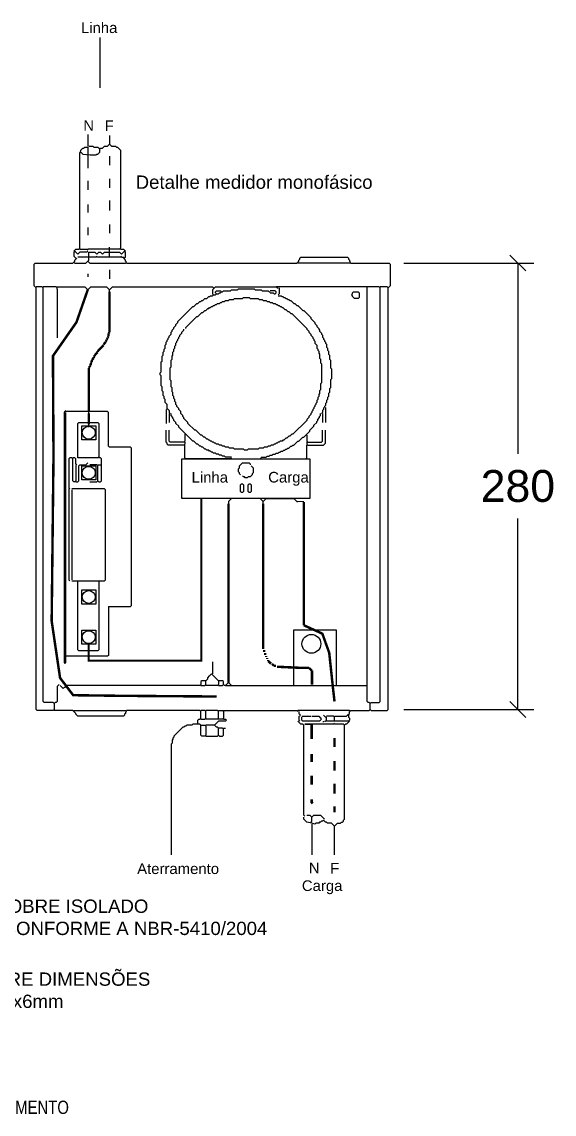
# Model space of a CAD drawing. Header units: inches. Extents: x -3 to 923, y -103 to 154.
# Drawn here: x 286.658 to 286.991, y -72.224 to -71.538 of the extents above; entities that cross this region are included whole.
import ezdxf

# ---------------------------------------------------------------- set-up
doc = ezdxf.new("R2010")
doc.units = ezdxf.units.IN
doc.header["$LTSCALE"] = 10
doc.header["$MEASUREMENT"] = 0
doc.linetypes.add('CONTINU', pattern=[0])
doc.linetypes.add('HIDDEN', pattern=[0.375, 0.25, -0.125])
doc.layers.get('DEFPOINTS').update_dxf_attribs({"color": 8})
for name, color, linetype in [('Alvenaria', 8, 'Continuous'), ('C01', 1, 'Continuous'), ('Elétrico', 5, 'Continuous'), ('TRACE', 5, 'Continuous'), ('TXT', 7, 'Continuous')]:
    doc.layers.add(name, color=color, linetype=linetype)
doc.layers.add('Cota', color=7, linetype='Continuous', lineweight=25)
doc.layers.add('VP', color=1, linetype='Continuous', plot=False)
doc.styles.add('Arial', font='arial.ttf')
doc.dimstyles.new('RICARDO-1-10', dxfattribs={"dimtxt": 0.02, "dimasz": 0.01, "dimexe": 0.01, "dimexo": 0.01, "dimgap": 0.01, "dimtad": 0, "dimtih": 1, "dimtoh": 1, "dimdec": 0, "dimlfac": 1000, "dimzin": 0, "dimdsep": 46, "dimtxsty": 'Arial', "dimblk": 'OBLIQUE', "dimcen": 0, "dimclrt": 2, "dimadec": 0, "dimazin": 0, "dimtfac": 1, "dimtdec": 0, "dimtofl": 0, "dimtmove": 0, "dimatfit": 3, "dimldrblk": 'CLOSEDBLANK', "dimfxl": 0, "dimtolj": 1, "dimtzin": 0, "dimarcsym": 0})

# ---------------------------------------------------------------- blocks, each defined once
blk = doc.blocks.new('_Oblique')
at = {"color": 0, "linetype": 'ByBlock', "lineweight": -2}
blk.add_line((-0.5, -0.5), (0.5, 0.5), dxfattribs=at)
blk = doc.blocks.new('*D91')
at = {"layer": 'DEFPOINTS', "color": 0, "transparency": 16777216}
for p in [(286.88718, -71.68968), (286.96853, -71.68968), (286.88718, -71.96968)]:
    blk.add_point(p, dxfattribs=at)
at = {"layer": 'TXT', "color": 0, "lineweight": -2, "transparency": 16777216}
for p, q in [((286.89718, -71.68968), (286.97853, -71.68968)), ((286.96853, -71.68968), (286.96853, -71.80947)), ((286.96853, -71.96968), (286.96853, -71.84989)), ((286.89718, -71.96968), (286.97853, -71.96968))]:
    blk.add_line(p, q, dxfattribs=at)
at = {"layer": 'TXT', "color": 0, "lineweight": -2, "transparency": 16777216, "xscale": 0.01, "yscale": 0.01, "zscale": 0.01}
for p, rotation in [((286.96853, -71.68968), 90), ((286.96853, -71.96968), 270)]:
    blk.add_blockref('_Oblique', p, dxfattribs=dict(at, rotation=rotation))
at = {"layer": 'TXT', "color": 2, "transparency": 16777216, "insert": (286.96853, -71.82968), "char_height": 0.02, "attachment_point": 5, "style": 'Arial'}
blk.add_mtext('\\A1;280', dxfattribs=at)
blk = doc.blocks.new('_ClosedBlank')
at = {"color": 0, "linetype": 'ByBlock', "lineweight": -2}
for p, q in [((-1, 0.167), (0, 0)), ((-1, 0.167), (-1, -0.167)), ((0, 0), (-1, -0.167))]:
    blk.add_line(p, q, dxfattribs=at)

msp = doc.modelspace()

# ---------------------------------------------------------------- linework, layer by layer
at = {"layer": 'Alvenaria'}
msp.add_line((286.71148, -71.93621), (286.6854, -71.93621), dxfattribs=at)
for points in [[(286.6854, -71.78219), (286.68478, -71.78281), (286.68416, -71.78343), (286.68416, -71.80516), (286.68416, -71.80578), (286.68416, -71.8064), (286.68416, -71.90512), (286.68416, -71.90574), (286.68416, -71.90636), (286.68416, -71.94018), (286.68478, -71.9408), (286.6854, -71.94018), (286.6854, -71.78467), (286.6854, -71.78405), (286.6854, -71.78343)], [(286.7121, -71.90512), (286.72576, -71.90512), (286.72638, -71.9045), (286.72638, -71.80578), (286.72576, -71.80516), (286.71396, -71.80516), (286.71334, -71.80516), (286.71272, -71.80516), (286.7121, -71.80454), (286.7121, -71.78343), (286.71148, -71.78281), (286.70092, -71.78281), (286.7003, -71.78281), (286.69968, -71.78281), (286.68664, -71.78281), (286.68602, -71.78281), (286.6854, -71.78281)], [(286.69161, -71.81634), (286.69161, -71.81696), (286.69161, -71.81758), (286.69161, -71.82627), (286.69099, -71.82689), (286.69037, -71.82689), (286.68975, -71.82627), (286.68975, -71.81385), (286.68975, -71.81323), (286.68975, -71.81261), (286.68913, -71.81199), (286.68851, -71.81199), (286.68789, -71.81199), (286.68726, -71.81261), (286.68726, -71.83061), (286.68789, -71.83124)], [(286.69223, -71.81634), (286.69161, -71.81571), (286.69161, -71.81385), (286.69161, -71.81323), (286.69161, -71.81261), (286.69099, -71.81199), (286.69037, -71.81199), (286.68975, -71.81199)], [(286.69161, -71.82689), (286.69223, -71.82689), (286.69285, -71.82689), (286.69347, -71.82627), (286.69347, -71.8182), (286.69347, -71.81758), (286.69347, -71.81696), (286.69409, -71.81634), (286.69782, -71.81634), (286.69844, -71.81571), (286.69906, -71.81509)], [(286.70527, -71.82627), (286.70589, -71.82689), (286.70713, -71.82689), (286.70775, -71.82627), (286.70775, -71.81758), (286.70775, -71.81696), (286.70775, -71.81634), (286.70775, -71.81385), (286.70775, -71.81323), (286.70775, -71.81261), (286.70713, -71.81199), (286.70651, -71.81199), (286.70589, -71.81199)], [(286.7003, -71.82689), (286.70092, -71.82689), (286.70154, -71.82689), (286.70465, -71.82689), (286.70527, -71.82627), (286.70527, -71.8182), (286.70527, -71.81758), (286.70527, -71.81696), (286.70465, -71.81634), (286.70154, -71.81634), (286.70092, -71.81634), (286.7003, -71.81634)], [(286.70527, -71.81634), (286.70589, -71.81634), (286.70651, -71.81634), (286.70713, -71.81634)], [(286.68726, -71.83124), (286.68726, -71.83186), (286.68726, -71.83248), (286.68726, -71.88835), (286.68789, -71.88897)], [(286.68913, -71.88897), (286.68975, -71.88897), (286.69037, -71.88897), (286.70962, -71.88897), (286.71024, -71.88835), (286.71024, -71.8331), (286.71024, -71.83248), (286.71024, -71.83186), (286.70962, -71.83124), (286.69037, -71.83124), (286.68975, -71.83124), (286.68913, -71.83124)], [(286.68913, -71.83186), (286.68913, -71.83248), (286.68913, -71.8331), (286.68913, -71.88835)], [(286.70589, -71.88897), (286.70589, -71.92871), (286.70589, -71.92933), (286.70589, -71.93243), (286.70527, -71.93305), (286.69968, -71.93305), (286.69347, -71.93305), (286.69285, -71.93243), (286.69285, -71.92933), (286.69285, -71.92871), (286.69285, -71.88897)]]:
    msp.add_lwpolyline(points, dxfattribs=at)
msp.add_lwpolyline([(286.69285, -71.81137), (286.69285, -71.79026), (286.69347, -71.78964), (286.69409, -71.78964), (286.69968, -71.78964), (286.7003, -71.78964), (286.70092, -71.78964), (286.70527, -71.78964), (286.70589, -71.79026), (286.70589, -71.81137), (286.70527, -71.81199), (286.70092, -71.81199), (286.7003, -71.81199), (286.69968, -71.81199), (286.69409, -71.81199), (286.69347, -71.81199), (286.69285, -71.81199)], close=True, dxfattribs=at)
at = {"layer": 'Alvenaria', "color": 2}
msp.add_lwpolyline([(286.7121, -71.90512), (286.7121, -71.90574), (286.7121, -71.90636), (286.7121, -71.93583), (286.71148, -71.93621)], dxfattribs=at)
at = {"layer": 'Elétrico', "color": 2}
for p, q in [((286.71272, -71.70645), (286.71396, -71.7052)), ((286.71396, -71.7052), (286.71458, -71.70458)), ((286.71458, -71.70458), (286.7152, -71.70458)), ((286.7152, -71.70458), (286.77729, -71.70458)), ((286.77729, -71.70458), (286.77791, -71.7052)), ((286.77791, -71.7052), (286.77853, -71.7052)), ((286.77853, -71.7052), (286.77915, -71.70458)), ((286.77915, -71.70458), (286.77977, -71.70458)), ((286.77977, -71.70458), (286.81702, -71.70458)), ((286.81702, -71.70458), (286.81764, -71.7052)), ((286.81764, -71.7052), (286.81826, -71.7052)), ((286.71272, -71.70707), (286.71272, -71.70645)), ((286.71272, -71.70769), (286.71272, -71.70707)), ((286.69968, -71.78343), (286.69968, -71.78281)), ((286.69968, -71.78405), (286.69968, -71.78343)), ((286.69968, -71.79026), (286.69968, -71.78964)), ((286.69968, -71.7915), (286.69968, -71.79088)), ((286.69968, -71.79212), (286.69968, -71.7915)), ((286.69968, -71.79274), (286.69968, -71.79212)), ((286.78846, -71.83806), (286.78722, -71.83931)), ((286.78722, -71.83931), (286.78722, -71.83993)), ((286.78722, -71.83993), (286.78722, -71.84055)), ((286.78908, -71.83744), (286.78846, -71.83806)), ((286.7897, -71.83744), (286.78908, -71.83744)), ((286.80709, -71.83744), (286.7897, -71.83744)), ((286.80895, -71.83931), (286.80709, -71.83744)), ((286.80895, -71.83931), (286.81019, -71.83806)), ((286.80895, -71.83993), (286.80895, -71.83931)), ((286.80895, -71.84055), (286.80895, -71.83993)), ((286.81019, -71.83806), (286.81081, -71.83744)), ((286.81081, -71.83744), (286.81143, -71.83744)), ((286.81143, -71.83744), (286.8282, -71.83744)), ((286.8282, -71.83744), (286.83006, -71.83931)), ((286.83006, -71.83931), (286.83068, -71.83931)), ((286.77046, -71.95168), (286.76984, -71.9523)), ((286.76984, -71.9523), (286.76984, -71.95416)), ((286.77108, -71.95168), (286.77046, -71.95168)), ((286.77294, -71.95168), (286.77108, -71.95168)), ((286.6823, -71.9554), (286.68168, -71.95478)), ((286.68354, -71.95665), (286.6823, -71.9554)), ((286.68416, -71.95602), (286.68354, -71.95665)), ((286.68478, -71.95602), (286.68416, -71.95602)), ((286.68602, -71.95478), (286.68478, -71.95602)), ((286.76922, -71.95478), (286.68602, -71.95478)), ((286.76984, -71.95416), (286.76922, -71.95478)), ((286.78722, -71.95292), (286.78784, -71.95354)), ((286.78784, -71.95354), (286.78846, -71.95416)), ((286.78846, -71.95416), (286.78908, -71.95478))]:
    msp.add_line(p, q, dxfattribs=at)
for points in [[(286.71272, -71.60959), (286.71272, -71.61518), (286.71334, -71.6158), (286.71396, -71.61642), (286.71644, -71.61642), (286.71707, -71.61704), (286.71769, -71.61704), (286.71955, -71.61891), (286.71955, -71.68037), (286.71893, -71.68099), (286.71396, -71.68099), (286.71334, -71.68099), (286.71272, -71.68099), (286.7003, -71.68099), (286.69968, -71.68099), (286.69906, -71.68099)], [(286.69099, -71.68285), (286.69037, -71.68223), (286.69099, -71.68161), (286.69161, -71.68099), (286.69223, -71.68099), (286.69347, -71.68099), (286.69409, -71.68037), (286.69409, -71.62139), (286.69409, -71.62077), (286.6944, -71.62015), (286.69471, -71.61894), (286.69593, -71.61767), (286.69658, -71.61766), (286.6972, -71.61704), (286.69782, -71.61704), (286.69906, -71.61704), (286.69906, -71.61767), (286.69906, -71.61829), (286.69906, -71.62356), (286.69906, -71.63008)], [(286.69037, -71.68906), (286.69099, -71.68968), (286.69782, -71.68968), (286.69844, -71.68906), (286.69906, -71.68844), (286.69968, -71.68782), (286.69968, -71.6872), (286.69968, -71.68658), (286.69968, -71.68596), (286.69968, -71.6841), (286.69968, -71.68348), (286.69968, -71.68285), (286.7003, -71.68285), (286.70092, -71.68285), (286.70341, -71.68285), (286.70465, -71.6841), (286.70527, -71.68348), (286.70589, -71.68285), (286.70651, -71.68285), (286.70713, -71.68285), (286.70837, -71.6841), (286.70899, -71.68348), (286.70962, -71.68285), (286.71024, -71.68285), (286.71272, -71.68285), (286.71334, -71.68285), (286.71396, -71.68285), (286.71893, -71.68285), (286.72017, -71.6841), (286.72079, -71.68348), (286.72141, -71.68285), (286.72203, -71.68223)], [(286.69037, -71.68285), (286.69037, -71.68348), (286.69037, -71.6841), (286.69037, -71.68534), (286.69161, -71.68658)], [(286.69906, -71.68223), (286.69844, -71.68285), (286.69471, -71.68285), (286.69409, -71.68285), (286.69347, -71.68348), (286.69285, -71.6841), (286.69223, -71.68348), (286.69161, -71.68285), (286.69099, -71.68223)], [(286.70465, -71.68534), (286.70403, -71.68596), (286.70092, -71.68596), (286.7003, -71.68596), (286.69968, -71.68596), (286.69409, -71.68596), (286.69347, -71.68596), (286.69285, -71.68596)], [(286.69409, -71.68099), (286.69471, -71.68099), (286.69534, -71.68099), (286.69844, -71.68099), (286.69906, -71.68161)], [(286.72017, -71.68534), (286.71955, -71.68596), (286.71396, -71.68596), (286.71334, -71.68596), (286.71272, -71.68596), (286.70962, -71.68596), (286.70899, -71.68596), (286.70837, -71.68596), (286.70589, -71.68596), (286.70527, -71.68596), (286.70465, -71.68596)], [(286.71955, -71.68099), (286.72017, -71.68099), (286.72079, -71.68099), (286.72141, -71.68099), (286.72265, -71.68223), (286.72203, -71.68285)], [(286.72017, -71.68596), (286.72079, -71.68596), (286.72141, -71.68596), (286.72203, -71.68658), (286.72265, -71.68596), (286.72265, -71.6841), (286.72265, -71.68348), (286.72265, -71.68285)], [(286.68106, -71.95416), (286.68044, -71.95478), (286.67981, -71.9554), (286.67981, -71.96472), (286.67919, -71.96534), (286.67857, -71.96534), (286.67795, -71.96596), (286.67795, -71.96658), (286.67795, -71.9672), (286.67795, -71.96968), (286.67733, -71.9703), (286.6674, -71.9703), (286.66678, -71.96968), (286.66678, -71.70645), (286.66678, -71.70583), (286.66678, -71.7052), (286.66554, -71.70396), (286.66554, -71.6903), (286.66616, -71.68968), (286.66678, -71.68968), (286.68975, -71.68968), (286.69037, -71.68906), (286.69099, -71.68844), (286.69099, -71.68782), (286.69161, -71.6872), (286.69223, -71.68658)], [(286.69906, -71.68844), (286.69968, -71.68906), (286.7003, -71.68968), (286.72265, -71.68968), (286.72327, -71.68906), (286.72265, -71.68844), (286.72265, -71.68782), (286.72203, -71.6872), (286.72141, -71.68658)], [(286.72327, -71.68968), (286.72389, -71.68968), (286.72452, -71.68968), (286.83006, -71.68968), (286.83068, -71.68906), (286.8313, -71.68844), (286.8313, -71.68782), (286.83192, -71.6872), (286.83192, -71.68658), (286.83254, -71.68596), (286.83316, -71.68596), (286.86172, -71.68596), (286.86234, -71.68658), (286.86234, -71.6872), (286.86296, -71.68782), (286.86296, -71.68844), (286.86358, -71.68906), (286.86296, -71.68968), (286.83192, -71.68968), (286.8313, -71.68968), (286.83068, -71.68968)], [(286.86358, -71.68968), (286.8642, -71.68968), (286.86483, -71.68968), (286.8878, -71.68968), (286.88842, -71.6903), (286.88842, -71.70396), (286.88718, -71.7052)], [(286.67795, -71.96596), (286.67733, -71.96534), (286.67174, -71.96534), (286.67112, -71.96472), (286.67112, -71.70645), (286.67112, -71.70583), (286.67112, -71.7052), (286.6705, -71.70458), (286.66802, -71.70458), (286.6674, -71.70458), (286.66678, -71.70458)], [(286.876, -71.96596), (286.87662, -71.96534), (286.88159, -71.96534), (286.88221, -71.96472), (286.88221, -71.70645), (286.88221, -71.70583), (286.88221, -71.7052), (286.88159, -71.70458), (286.87538, -71.70458), (286.87476, -71.70458), (286.87414, -71.70458)], [(286.876, -71.96968), (286.87662, -71.9703), (286.88656, -71.9703), (286.88718, -71.96968), (286.88718, -71.70645), (286.88718, -71.70583), (286.88718, -71.7052), (286.88656, -71.70458), (286.88345, -71.70458), (286.88283, -71.70458), (286.88221, -71.70458)], [(286.86358, -71.9703), (286.8642, -71.9703), (286.86483, -71.9703), (286.87538, -71.9703), (286.876, -71.96968), (286.876, -71.9672), (286.876, -71.96658), (286.876, -71.96596), (286.87538, -71.96534), (286.87476, -71.96534), (286.87414, -71.96472), (286.87414, -71.95602), (286.87414, -71.9554), (286.87414, -71.95478)], [(286.69037, -71.9703), (286.69099, -71.9703), (286.69161, -71.9703), (286.72265, -71.9703), (286.72327, -71.97093), (286.72265, -71.97155), (286.72265, -71.97217), (286.72203, -71.97279), (286.72203, -71.97341), (286.72141, -71.97403), (286.69285, -71.97403), (286.69161, -71.97279), (286.69161, -71.97217), (286.69099, -71.97155), (286.69037, -71.97093), (286.68975, -71.9703), (286.67919, -71.9703), (286.67857, -71.9703), (286.67795, -71.9703)], [(286.76797, -71.97838), (286.76797, -71.97651), (286.7686, -71.97589), (286.76922, -71.97589), (286.76984, -71.97527), (286.76984, -71.97217), (286.76984, -71.97155), (286.76984, -71.97093), (286.76922, -71.9703), (286.72452, -71.9703), (286.72389, -71.9703), (286.72327, -71.9703)], [(286.78412, -71.9703), (286.78474, -71.9703), (286.78536, -71.9703), (286.83006, -71.9703), (286.83068, -71.97093)]]:
    msp.add_lwpolyline(points, dxfattribs=at)
at = {"layer": 'Elétrico', "color": 2, "const_width": 0.00155}
for points in [[(286.71272, -71.73314), (286.71272, -71.70769)], [(286.7121, -71.73376), (286.71272, -71.73314)], [(286.7121, -71.73563), (286.7121, -71.73376)], [(286.70899, -71.74059), (286.71024, -71.73935)], [(286.70899, -71.74121), (286.70899, -71.74059)], [(286.71024, -71.73873), (286.71086, -71.73811)], [(286.71024, -71.73935), (286.71024, -71.73873)], [(286.71086, -71.73749), (286.71148, -71.73687)], [(286.71086, -71.73811), (286.71086, -71.73749)], [(286.71148, -71.73625), (286.7121, -71.73563)], [(286.71148, -71.73687), (286.71148, -71.73625)], [(286.70279, -71.74866), (286.70341, -71.74804)], [(286.70341, -71.74742), (286.70527, -71.74556)], [(286.70341, -71.74804), (286.70341, -71.74742)], [(286.70527, -71.74494), (286.70899, -71.74121)], [(286.70527, -71.74556), (286.70527, -71.74494)], [(286.69968, -71.75549), (286.7003, -71.75487)], [(286.7003, -71.75425), (286.70092, -71.75363)], [(286.7003, -71.75487), (286.7003, -71.75425)], [(286.70092, -71.75239), (286.70154, -71.75177)], [(286.70092, -71.75363), (286.70092, -71.75239)], [(286.70154, -71.75053), (286.70279, -71.74928)], [(286.70154, -71.75177), (286.70154, -71.75053)], [(286.70279, -71.74928), (286.70279, -71.74866)], [(286.69968, -71.78281), (286.69968, -71.75549)], [(286.69968, -71.78964), (286.69968, -71.78405)], [(286.69968, -71.79088), (286.69968, -71.79026)]]:
    msp.add_lwpolyline(points, dxfattribs=at)
at = {"layer": 'Elétrico', "color": 4, "const_width": 0.00155}
for points in [[(286.78722, -71.84055), (286.78722, -71.95292)], [(286.80895, -71.93181), (286.80895, -71.84055)], [(286.80957, -71.93367), (286.80957, -71.93243)], [(286.81019, -71.93554), (286.81019, -71.9343)], [(286.81081, -71.93678), (286.81081, -71.93616)], [(286.81143, -71.93802), (286.81143, -71.9374)], [(286.81205, -71.93926), (286.81205, -71.93864)], [(286.81392, -71.94112), (286.81205, -71.93926)], [(286.81578, -71.94237), (286.81454, -71.94112)], [(286.81702, -71.94237), (286.81578, -71.94237)], [(286.81888, -71.94299), (286.81764, -71.94299)], [(286.83211, -71.94361), (286.8186, -71.94299)], [(286.8377, -71.94361), (286.83211, -71.94361)], [(286.83832, -71.94423), (286.8377, -71.94361)], [(286.83894, -71.94485), (286.83832, -71.94423)], [(286.83956, -71.94547), (286.83894, -71.94485)], [(286.83956, -71.95416), (286.83956, -71.94547)]]:
    msp.add_lwpolyline(points, dxfattribs=at)
at = {"layer": 'TRACE'}
for p, q in [((286.67174, -71.70458), (286.67112, -71.70458)), ((286.67236, -71.70458), (286.67174, -71.70458))]:
    msp.add_line(p, q, dxfattribs=at)
at = {"layer": 'TRACE', "color": 2}
for p, q in [((286.67919, -71.70458), (286.67236, -71.70458)), ((286.67981, -71.7052), (286.67919, -71.70458)), ((286.67981, -71.70583), (286.67981, -71.7052)), ((286.68013, -71.70644), (286.67981, -71.70583)), ((286.69906, -71.70645), (286.7003, -71.7052)), ((286.7003, -71.7052), (286.70092, -71.70458)), ((286.70092, -71.70458), (286.70154, -71.70458)), ((286.70154, -71.70458), (286.71086, -71.70458)), ((286.71086, -71.70458), (286.71272, -71.70645)), ((286.68013, -71.73656), (286.68013, -71.70644)), ((286.69906, -71.70707), (286.69906, -71.70645)), ((286.69906, -71.70769), (286.69906, -71.70707)), ((286.83316, -71.97403), (286.83378, -71.97403)), ((286.83378, -71.97403), (286.8344, -71.97403)), ((286.8344, -71.97403), (286.83875, -71.97403)), ((286.83565, -71.979), (286.83503, -71.979)), ((286.83503, -71.979), (286.83937, -71.979)), ((286.84682, -71.979), (286.83565, -71.979)), ((286.84744, -71.97403), (286.84682, -71.97341)), ((286.84682, -71.97775), (286.84682, -71.97713)), ((286.84744, -71.979), (286.84682, -71.979)), ((286.84806, -71.97465), (286.84744, -71.97403)), ((286.84744, -71.97713), (286.84806, -71.97713)), ((286.84806, -71.979), (286.84744, -71.979)), ((286.84868, -71.97465), (286.84806, -71.97465)), ((286.84806, -71.97713), (286.84868, -71.97651)), ((286.85303, -71.979), (286.84806, -71.979)), ((286.84868, -71.97527), (286.84868, -71.97465)), ((286.84868, -71.97589), (286.84868, -71.97527)), ((286.84868, -71.97651), (286.84868, -71.97589)), ((286.85365, -71.97838), (286.85303, -71.979))]:
    msp.add_line(p, q, dxfattribs=at)
at = {"layer": 'TRACE'}
for points in [[(286.70651, -71.54813), (286.70651, -71.54875), (286.70651, -71.57979)], [(286.69906, -71.60897), (286.69906, -71.61642)], [(286.69471, -71.62015), (286.69534, -71.62077), (286.69596, -71.62139), (286.70061, -71.62186), (286.70418, -71.62186), (286.70465, -71.62139), (286.70527, -71.62139), (286.70651, -71.62015), (286.70651, -71.61953), (286.70651, -71.61891), (286.70651, -71.61829), (286.70713, -71.61767), (286.70837, -71.61767), (286.70962, -71.61642), (286.71148, -71.61642), (286.7121, -71.6158), (286.71272, -71.61518)], [(286.69968, -71.61642), (286.7003, -71.61642), (286.70092, -71.61642), (286.70217, -71.61642), (286.70279, -71.61704), (286.70527, -71.61704), (286.70651, -71.61829)], [(286.71272, -71.62263), (286.71272, -71.62822)], [(286.71272, -71.63691), (286.71272, -71.6425)], [(286.69906, -71.63815), (286.69906, -71.64374)], [(286.71272, -71.65057), (286.71272, -71.65678)], [(286.69906, -71.65305), (286.69906, -71.65802)], [(286.69906, -71.66733), (286.69906, -71.6723)], [(286.71272, -71.66547), (286.71272, -71.67106)], [(286.71272, -71.68534), (286.71272, -71.6841), (286.71272, -71.68348), (286.71272, -71.68285), (286.71272, -71.68223), (286.71272, -71.68161), (286.71272, -71.68099), (286.71272, -71.68037), (286.71272, -71.67975)], [(286.69906, -71.69651), (286.69906, -71.69713), (286.69906, -71.69838)], [(286.71272, -71.69403), (286.71272, -71.69962)], [(286.7599, -71.81261), (286.76052, -71.81261), (286.76115, -71.81261), (286.78846, -71.81261), (286.78908, -71.81199)], [(286.78908, -71.81261), (286.7897, -71.81261), (286.79032, -71.81261), (286.80709, -71.81261), (286.80771, -71.81199)], [(286.79467, -71.82254), (286.79405, -71.82192), (286.79405, -71.8213), (286.79343, -71.82068), (286.79343, -71.81882), (286.79405, -71.8182), (286.79405, -71.81696), (286.79529, -71.81571), (286.79591, -71.81509), (286.79653, -71.81509), (286.80026, -71.81509), (286.80088, -71.81571), (286.80088, -71.81634)], [(286.8015, -71.81696), (286.80212, -71.81758), (286.80274, -71.8182), (286.80274, -71.8213), (286.80212, -71.82192), (286.80212, -71.82254), (286.80088, -71.82379), (286.79964, -71.82379), (286.79902, -71.82441), (286.79777, -71.82441), (286.79715, -71.82379), (286.79653, -71.82379), (286.79591, -71.82316)]]:
    msp.add_lwpolyline(points, dxfattribs=at)
at = {"layer": 'TRACE', "color": 2}
for points in [[(286.67981, -71.70458), (286.68044, -71.70458), (286.68106, -71.70458), (286.6972, -71.70458), (286.69906, -71.70645)], [(286.74873, -71.78157), (286.74873, -71.77846), (286.74749, -71.77722), (286.74749, -71.77536), (286.74687, -71.77474), (286.74687, -71.7735), (286.74624, -71.77288), (286.74624, -71.77039), (286.74562, -71.76977), (286.74562, -71.76729), (286.745, -71.76667), (286.745, -71.76046), (286.74438, -71.75984), (286.74438, -71.7586), (286.745, -71.75798), (286.745, -71.75177), (286.74562, -71.75115), (286.74562, -71.74804), (286.74624, -71.74742), (286.74624, -71.74556), (286.74687, -71.74494), (286.74687, -71.7437), (286.74749, -71.74308), (286.74749, -71.74121), (286.74811, -71.74059), (286.74811, -71.73935), (286.74873, -71.73873), (286.74873, -71.73811), (286.74935, -71.73749), (286.74935, -71.73687), (286.74997, -71.73625), (286.74997, -71.73563), (286.75121, -71.73438), (286.75121, -71.73314), (286.75183, -71.73252), (286.75183, -71.7319), (286.75307, -71.73066), (286.75307, -71.73004), (286.75432, -71.7288), (286.75432, -71.72818), (286.75556, -71.72693), (286.75556, -71.72631), (286.76487, -71.717), (286.76549, -71.717), (286.76735, -71.71514), (286.76797, -71.71514), (286.76922, -71.7139), (286.76984, -71.7139), (286.77046, -71.71328), (286.77108, -71.71328), (286.77232, -71.71203), (286.77356, -71.71203), (286.7748, -71.71079), (286.77542, -71.71079), (286.77605, -71.71017), (286.77667, -71.71017), (286.77729, -71.71017), (286.77791, -71.70955), (286.77853, -71.70955), (286.77915, -71.70955), (286.77977, -71.70893), (286.78101, -71.70893), (286.78163, -71.70831), (286.78225, -71.70831), (286.78287, -71.70769), (286.7835, -71.70769), (286.78412, -71.70707), (286.78846, -71.70707), (286.78908, -71.70645), (286.79281, -71.70645), (286.79343, -71.70583), (286.79405, -71.70583), (286.80336, -71.70583), (286.80398, -71.70645), (286.80771, -71.70645), (286.80833, -71.70707), (286.81205, -71.70707), (286.81268, -71.70769), (286.8133, -71.70769)], [(286.77853, -71.7052), (286.77791, -71.70583), (286.77729, -71.70645), (286.77729, -71.70893), (286.77791, -71.70955)], [(286.81888, -71.7052), (286.81888, -71.70583), (286.81888, -71.70645), (286.81888, -71.70893), (286.81826, -71.70955)], [(286.76052, -71.73066), (286.76052, -71.73004), (286.76735, -71.72321), (286.76797, -71.72321), (286.77046, -71.72073), (286.77108, -71.72073), (286.77232, -71.71948), (286.77294, -71.71948), (286.77418, -71.71824), (286.7748, -71.71824), (286.77542, -71.71762), (286.77605, -71.71762), (286.77667, -71.717), (286.77729, -71.717), (286.77791, -71.71638), (286.77853, -71.71638), (286.77915, -71.71576), (286.77977, -71.71576), (286.78039, -71.71514), (286.78163, -71.71514), (286.78225, -71.71452), (286.78287, -71.71452), (286.7835, -71.7139), (286.78474, -71.7139), (286.78536, -71.71328), (286.78722, -71.71328), (286.78784, -71.71265), (286.79032, -71.71265), (286.79095, -71.71203), (286.79591, -71.71203), (286.79653, -71.71141), (286.79715, -71.71141), (286.80026, -71.71141), (286.80088, -71.71203), (286.80585, -71.71203), (286.80647, -71.71265), (286.80833, -71.71265), (286.80895, -71.71328), (286.81081, -71.71328), (286.81143, -71.7139), (286.81268, -71.7139), (286.8133, -71.71452), (286.81454, -71.71452), (286.81516, -71.71514), (286.8164, -71.71514), (286.81702, -71.71576), (286.81764, -71.71576), (286.81826, -71.71638), (286.81888, -71.71638), (286.8195, -71.717), (286.82013, -71.717), (286.82075, -71.71762), (286.82137, -71.71762), (286.82261, -71.71886), (286.82323, -71.71886), (286.82447, -71.7201), (286.82509, -71.7201), (286.82633, -71.72135), (286.82695, -71.72135), (286.83627, -71.73066), (286.83627, -71.73128), (286.83751, -71.73252), (286.83751, -71.73314), (286.83875, -71.73438), (286.83875, -71.735), (286.83999, -71.73625), (286.83999, -71.73687), (286.84061, -71.73749), (286.84061, -71.73811), (286.84123, -71.73873), (286.84123, -71.73997), (286.84248, -71.74121), (286.84248, -71.74308), (286.8431, -71.7437), (286.8431, -71.74432), (286.84372, -71.74494), (286.84372, -71.74618), (286.84434, -71.7468), (286.84434, -71.74928), (286.84496, -71.74991), (286.84496, -71.75239), (286.84558, -71.75301), (286.84558, -71.76481), (286.84496, -71.76543), (286.84496, -71.76915), (286.84434, -71.76977), (286.84434, -71.77163), (286.84372, -71.77226), (286.84372, -71.7735), (286.8431, -71.77412), (286.8431, -71.77536), (286.84248, -71.77598), (286.84248, -71.77722), (286.84185, -71.77784), (286.84185, -71.77846), (286.84123, -71.77908), (286.84123, -71.77971), (286.84061, -71.78033), (286.84061, -71.78095), (286.83999, -71.78157), (286.83999, -71.78219), (286.83937, -71.78281), (286.83937, -71.78343), (286.83875, -71.78405), (286.83875, -71.78467), (286.83751, -71.78591), (286.83751, -71.78653), (286.83627, -71.78778), (286.83627, -71.7884), (286.82758, -71.79709), (286.82695, -71.79709), (286.82571, -71.79833), (286.82509, -71.79833), (286.82385, -71.79957), (286.82323, -71.79957), (286.82199, -71.80081), (286.82137, -71.80081), (286.82075, -71.80144), (286.8195, -71.80144), (286.81888, -71.80206), (286.81826, -71.80206), (286.81764, -71.80268), (286.81702, -71.80268), (286.8164, -71.8033), (286.81578, -71.8033), (286.81516, -71.80392), (286.81392, -71.80392), (286.8133, -71.80454), (286.81205, -71.80454), (286.81143, -71.80516), (286.80957, -71.80516), (286.80895, -71.80578), (286.80647, -71.80578), (286.80585, -71.8064), (286.79964, -71.8064), (286.79902, -71.80702), (286.79715, -71.80702), (286.79653, -71.8064), (286.79095, -71.8064), (286.79032, -71.80578), (286.78784, -71.80578), (286.78722, -71.80516), (286.78536, -71.80516), (286.78474, -71.80454), (286.7835, -71.80454), (286.78287, -71.80392), (286.78163, -71.80392), (286.78101, -71.8033), (286.77977, -71.8033), (286.77915, -71.80268), (286.77853, -71.80268), (286.77791, -71.80206), (286.77729, -71.80206), (286.77667, -71.80144), (286.77605, -71.80144), (286.77542, -71.80081), (286.7748, -71.80081), (286.77418, -71.80019), (286.77356, -71.80019), (286.77232, -71.79895), (286.7717, -71.79895), (286.77046, -71.79771), (286.76984, -71.79771), (286.76673, -71.79461), (286.76611, -71.79461), (286.76177, -71.79026), (286.76177, -71.78964), (286.75928, -71.78716), (286.75928, -71.78653), (286.75866, -71.78591), (286.75866, -71.78529), (286.75742, -71.78405), (286.75742, -71.78281), (286.75618, -71.78157), (286.75618, -71.78095), (286.75494, -71.77971), (286.75494, -71.77908), (286.75432, -71.77846), (286.75432, -71.77722), (286.7537, -71.7766), (286.7537, -71.77536), (286.75307, -71.77474), (286.75307, -71.7735), (286.75245, -71.77288), (286.75245, -71.77101), (286.75183, -71.77039), (286.75183, -71.76791), (286.75121, -71.76729), (286.75121, -71.76356), (286.75059, -71.76294), (286.75059, -71.75549), (286.75121, -71.75487), (286.75121, -71.75053), (286.75183, -71.74991), (286.75183, -71.74804), (286.75245, -71.74742), (286.75245, -71.74556), (286.75307, -71.74494), (286.75307, -71.7437), (286.7537, -71.74308), (286.7537, -71.74183), (286.75432, -71.74121), (286.75432, -71.73997), (286.75494, -71.73935), (286.75494, -71.73873), (286.75556, -71.73811), (286.75556, -71.73749), (286.75618, -71.73687), (286.75618, -71.73625), (286.7568, -71.73563), (286.7568, -71.735), (286.75804, -71.73376), (286.75804, -71.73314), (286.75928, -71.7319), (286.75928, -71.73128)], [(286.77977, -71.70893), (286.77915, -71.70831), (286.77915, -71.70769), (286.77977, -71.70707), (286.78039, -71.70707), (286.78225, -71.70707), (286.78287, -71.70769)], [(286.8133, -71.70831), (286.81392, -71.70831), (286.81454, -71.70831), (286.81516, -71.70831), (286.81578, -71.70893), (286.8164, -71.70893), (286.81702, -71.70831), (286.81702, -71.70769), (286.8164, -71.70707), (286.81454, -71.70707), (286.81392, -71.70707), (286.8133, -71.70707)], [(286.81826, -71.71017), (286.81888, -71.71017), (286.8195, -71.71017), (286.82013, -71.71017), (286.82075, -71.71079), (286.82137, -71.71079), (286.82199, -71.71141), (286.82261, -71.71141), (286.82323, -71.71203), (286.82385, -71.71203), (286.82447, -71.71265), (286.82509, -71.71265), (286.82571, -71.71328), (286.82633, -71.71328), (286.8282, -71.71514), (286.82882, -71.71514), (286.83006, -71.71638), (286.83068, -71.71638), (286.83378, -71.71948), (286.8344, -71.71948), (286.83875, -71.72383), (286.83875, -71.72445), (286.84123, -71.72693), (286.84123, -71.72755), (286.84248, -71.7288), (286.84248, -71.72942), (286.84372, -71.73066), (286.84372, -71.73128), (286.84434, -71.7319), (286.84434, -71.73252), (286.84558, -71.73376), (286.84558, -71.73438), (286.8462, -71.735), (286.8462, -71.73625), (286.84682, -71.73687), (286.84682, -71.73749), (286.84744, -71.73811), (286.84744, -71.73873), (286.84806, -71.73935), (286.84806, -71.73997), (286.84868, -71.74059), (286.84868, -71.74246), (286.8493, -71.74308), (286.8493, -71.74432), (286.84993, -71.74494), (286.84993, -71.7468), (286.85055, -71.74742), (286.85055, -71.74991), (286.85117, -71.75053), (286.85117, -71.75549), (286.85179, -71.75611), (286.85179, -71.76232), (286.85117, -71.76294), (286.85117, -71.76791), (286.85055, -71.76853), (286.85055, -71.77101), (286.84993, -71.77163), (286.84993, -71.7735), (286.8493, -71.77412), (286.8493, -71.77536), (286.84868, -71.77598), (286.84868, -71.77722), (286.84806, -71.77784), (286.84806, -71.77908), (286.84744, -71.77971), (286.84744, -71.78033)], [(286.74873, -71.78095), (286.74935, -71.78157), (286.74997, -71.78219), (286.74997, -71.78343), (286.75059, -71.78405)], [(286.84682, -71.78033), (286.84682, -71.78095), (286.84682, -71.78157), (286.8462, -71.78219), (286.8462, -71.78343), (286.84558, -71.78405)], [(286.84806, -71.78033), (286.84806, -71.78095), (286.84806, -71.78157), (286.84806, -71.78964)], [(286.74811, -71.78157), (286.74811, -71.78219), (286.74811, -71.78281), (286.74811, -71.79026)], [(286.74997, -71.78405), (286.74997, -71.78467), (286.74997, -71.78529), (286.74997, -71.78964)], [(286.78908, -71.81137), (286.78536, -71.81137), (286.78474, -71.81075), (286.7835, -71.81075), (286.78287, -71.81013), (286.78163, -71.81013), (286.78101, -71.80951), (286.77977, -71.80951), (286.77915, -71.80889), (286.77791, -71.80889), (286.77729, -71.80826), (286.77667, -71.80826), (286.77605, -71.80764), (286.77542, -71.80764), (286.7748, -71.80702), (286.77356, -71.80702), (286.77294, -71.8064), (286.77232, -71.8064), (286.77108, -71.80516), (286.77046, -71.80516), (286.76984, -71.80454), (286.76922, -71.80454), (286.76797, -71.8033), (286.76735, -71.8033), (286.76549, -71.80144), (286.76487, -71.80144), (286.76177, -71.79833), (286.76115, -71.79771), (286.76052, -71.79709), (286.75618, -71.79274), (286.75618, -71.79212), (286.75432, -71.79026), (286.75432, -71.78964), (286.75307, -71.7884), (286.75307, -71.78778), (286.75245, -71.78716), (286.75245, -71.78653), (286.75121, -71.78529), (286.75121, -71.78467), (286.75121, -71.78405)], [(286.80771, -71.81137), (286.81081, -71.81137), (286.81143, -71.81075), (286.81268, -71.81075), (286.8133, -71.81013), (286.81454, -71.81013), (286.81516, -71.80951), (286.8164, -71.80951), (286.81702, -71.80889), (286.81826, -71.80889), (286.81888, -71.80826), (286.8195, -71.80826), (286.82013, -71.80764), (286.82137, -71.80764), (286.82199, -71.80702), (286.82261, -71.80702), (286.82323, -71.8064), (286.82385, -71.8064), (286.82447, -71.80578), (286.82509, -71.80578), (286.82633, -71.80454), (286.82695, -71.80454), (286.82758, -71.80392), (286.8282, -71.80392), (286.83068, -71.80144), (286.8313, -71.80144), (286.83378, -71.79895), (286.8344, -71.79895), (286.83503, -71.79833), (286.83565, -71.79771), (286.83813, -71.79523), (286.83813, -71.79461), (286.84061, -71.79212), (286.84061, -71.7915), (286.84248, -71.78964), (286.84248, -71.78902), (286.8431, -71.7884), (286.8431, -71.78778), (286.84434, -71.78653), (286.84434, -71.78591), (286.84496, -71.78529), (286.84496, -71.78467), (286.84496, -71.78405)], [(286.8462, -71.78405), (286.8462, -71.78467), (286.8462, -71.78529), (286.8462, -71.78964)], [(286.7599, -71.80206), (286.7599, -71.80268), (286.7599, -71.8033), (286.75928, -71.80392), (286.74935, -71.80392), (286.74873, -71.8033), (286.74873, -71.80268), (286.74811, -71.80206), (286.74811, -71.79523), (286.74811, -71.79461)], [(286.7599, -71.79709), (286.7599, -71.79771), (286.7599, -71.79833), (286.7599, -71.80144), (286.75928, -71.80206), (286.75059, -71.80206), (286.74997, -71.80144), (286.74997, -71.79523), (286.74997, -71.79461)], [(286.83627, -71.79771), (286.83627, -71.79833), (286.83627, -71.79895), (286.83627, -71.80144), (286.83689, -71.80206), (286.84558, -71.80206), (286.8462, -71.80144), (286.8462, -71.79523), (286.8462, -71.79461)], [(286.83627, -71.80206), (286.83627, -71.80268), (286.83627, -71.8033), (286.83689, -71.80392), (286.84682, -71.80392), (286.84806, -71.80268), (286.84806, -71.79523), (286.84806, -71.79461)], [(286.78846, -71.81261), (286.78784, -71.81261), (286.78722, -71.81261), (286.76052, -71.81261), (286.7599, -71.81199), (286.7599, -71.80516), (286.7599, -71.80454), (286.7599, -71.80392)], [(286.80771, -71.81261), (286.80833, -71.81261), (286.80895, -71.81261), (286.83565, -71.81261), (286.83627, -71.81199), (286.83627, -71.80516), (286.83627, -71.80454), (286.83627, -71.80392)], [(286.77729, -71.93988), (286.77729, -71.94733)], [(286.76984, -71.95478), (286.77046, -71.95478), (286.77108, -71.95478), (286.77232, -71.95478), (286.77294, -71.95416), (286.77294, -71.95292), (286.77294, -71.9523), (286.77294, -71.95168), (286.77418, -71.95044), (286.77418, -71.94982), (286.77542, -71.94857), (286.77605, -71.94795), (286.77667, -71.94733), (286.77729, -71.94795), (286.77791, -71.94857), (286.78101, -71.95168), (286.78101, -71.9523), (286.78101, -71.95292), (286.78101, -71.95416), (286.78039, -71.95478), (286.77418, -71.95478), (286.77356, -71.95478), (286.77294, -71.95478)], [(286.78101, -71.95478), (286.78163, -71.95478), (286.78225, -71.95478), (286.7835, -71.95478), (286.78412, -71.95416), (286.78412, -71.9523), (286.7835, -71.95168), (286.78225, -71.95168), (286.78163, -71.95168), (286.78101, -71.95168)], [(286.78722, -71.95292), (286.7866, -71.95354), (286.78598, -71.95416), (286.78536, -71.95478), (286.78474, -71.95478), (286.78412, -71.95416)], [(286.76984, -71.97589), (286.77046, -71.97589), (286.77108, -71.97589), (286.77232, -71.97589), (286.77294, -71.97527), (286.77294, -71.97217), (286.77294, -71.97155), (286.77294, -71.97093), (286.77232, -71.9703), (286.77108, -71.9703), (286.77046, -71.9703), (286.76984, -71.9703)], [(286.78101, -71.97527), (286.78101, -71.97217), (286.78101, -71.97155), (286.78101, -71.97093), (286.78039, -71.9703), (286.77418, -71.9703), (286.77356, -71.9703), (286.77294, -71.9703)], [(286.78101, -71.9703), (286.78163, -71.9703), (286.78225, -71.9703), (286.7835, -71.9703), (286.78412, -71.97093), (286.78412, -71.97155), (286.78412, -71.97217), (286.78412, -71.97527), (286.7835, -71.97589), (286.78225, -71.97589), (286.78163, -71.97589), (286.78101, -71.97589), (286.77418, -71.97589), (286.77356, -71.97589), (286.77294, -71.97589)], [(286.86358, -71.97093), (286.86296, -71.9703), (286.84806, -71.9703), (286.84744, -71.9703), (286.84682, -71.9703), (286.84123, -71.9703), (286.84061, -71.9703), (286.83999, -71.9703), (286.83192, -71.9703), (286.8313, -71.9703), (286.83068, -71.9703)], [(286.8313, -71.97093), (286.8313, -71.97155), (286.8313, -71.97217), (286.83192, -71.97279), (286.83192, -71.97403)], [(286.85365, -71.97403), (286.85427, -71.97403), (286.85489, -71.97403), (286.8611, -71.97403), (286.86172, -71.97341), (286.86296, -71.97217), (286.86296, -71.97155), (286.86296, -71.97093)], [(286.76984, -71.97962), (286.77046, -71.97962), (286.77108, -71.97962), (286.77232, -71.97962), (286.77294, -71.98024), (286.77294, -71.98086), (286.77294, -71.98148), (286.77294, -71.98583), (286.77232, -71.98645), (286.77046, -71.98645), (286.76984, -71.98583), (286.76984, -71.98086), (286.76984, -71.98024), (286.76984, -71.97962), (286.76922, -71.979), (286.7686, -71.979), (286.76797, -71.979), (286.76549, -71.979), (286.76487, -71.979), (286.76425, -71.97962), (286.76115, -71.97962), (286.76052, -71.98024), (286.7599, -71.98024), (286.75928, -71.98086), (286.75866, -71.98086), (286.75307, -71.98645), (286.75307, -71.98707), (286.75245, -71.98769), (286.75245, -71.98831), (286.75183, -71.98893), (286.75183, -71.99079), (286.75121, -71.99141), (286.75121, -72.06095)], [(286.77294, -71.98645), (286.77356, -71.98645), (286.77418, -71.98645), (286.78039, -71.98645), (286.78101, -71.98583), (286.78101, -71.98272), (286.78101, -71.9821), (286.78101, -71.98148), (286.78039, -71.98086), (286.77977, -71.98086), (286.77915, -71.98024), (286.77853, -71.97962), (286.77418, -71.97962), (286.77356, -71.97962), (286.77294, -71.97962)], [(286.78412, -71.97589), (286.78474, -71.97589), (286.78536, -71.97589), (286.78598, -71.97651), (286.78536, -71.97713), (286.78101, -71.97713), (286.77853, -71.97962)], [(286.83503, -72.03673), (286.8344, -72.03611), (286.8344, -71.98086), (286.8344, -71.98024), (286.8344, -71.97962), (286.83378, -71.979), (286.83254, -71.979), (286.83192, -71.97838), (286.8313, -71.97775), (286.83068, -71.97713)], [(286.8313, -71.97403), (286.8313, -71.97465), (286.8313, -71.97527), (286.8313, -71.97651), (286.83192, -71.97713)], [(286.84558, -71.97589), (286.84496, -71.97651), (286.84434, -71.97713), (286.83378, -71.97713), (286.83316, -71.97651), (286.83316, -71.97589), (286.83316, -71.97527), (286.83316, -71.97465)], [(286.83937, -71.97403), (286.83999, -71.97403), (286.84061, -71.97403), (286.84372, -71.97403), (286.84496, -71.97527), (286.84558, -71.97527)], [(286.86234, -71.97341), (286.86234, -71.97403), (286.86234, -71.97465), (286.86296, -71.97527), (286.86296, -71.97651), (286.86234, -71.97713), (286.85489, -71.97713), (286.85427, -71.97713), (286.85365, -71.97713), (286.84993, -71.97713), (286.8493, -71.97713), (286.84868, -71.97713)], [(286.85365, -71.97713), (286.85365, -71.97589), (286.85365, -71.97527), (286.85365, -71.97465), (286.85303, -71.97403), (286.84993, -71.97403), (286.8493, -71.97403), (286.84868, -71.97403)], [(286.85365, -72.04294), (286.85551, -72.04108), (286.85738, -72.04108), (286.858, -72.04046), (286.85862, -72.04046), (286.85924, -72.03984), (286.85924, -72.03922), (286.85986, -72.0386), (286.85986, -71.98086), (286.85986, -71.98024), (286.85986, -71.97962), (286.85924, -71.979), (286.85489, -71.979), (286.85427, -71.979), (286.85365, -71.979)], [(286.86296, -71.97713), (286.86234, -71.97775), (286.86172, -71.97838), (286.8611, -71.979), (286.86048, -71.979), (286.85986, -71.97962)], [(286.78101, -71.98583), (286.78163, -71.98645), (286.7835, -71.98645), (286.78412, -71.98583), (286.78412, -71.98334), (286.78412, -71.98272), (286.78412, -71.9821), (286.7835, -71.98148), (286.78225, -71.98148), (286.78163, -71.98148), (286.78101, -71.98148)], [(286.78412, -71.98148), (286.78474, -71.98148), (286.78536, -71.98148)], [(286.85365, -72.06095), (286.85365, -72.04418), (286.85365, -72.04356), (286.85365, -72.04294), (286.85179, -72.04108), (286.8493, -72.04108), (286.84868, -72.04046), (286.84806, -72.04046), (286.84744, -72.03984), (286.84682, -72.03922), (286.8462, -72.03984), (286.84558, -72.03984), (286.84496, -72.04046), (286.84434, -72.04046), (286.84372, -72.04108), (286.84185, -72.04108), (286.84123, -72.0417), (286.83937, -72.04108), (286.83627, -72.04046), (286.83565, -72.03984), (286.83503, -72.03922), (286.8344, -72.0386), (286.8344, -72.03798), (286.8344, -72.03736)], [(286.83627, -72.03611), (286.83689, -72.03611), (286.83751, -72.03611), (286.83813, -72.03611), (286.83937, -72.03736)], [(286.83875, -72.04046), (286.83937, -72.03984), (286.83937, -72.0386), (286.83937, -72.03798), (286.83937, -72.03736), (286.83999, -72.03673), (286.84061, -72.03611), (286.84123, -72.03611), (286.84496, -72.03611), (286.84744, -72.0386)], [(286.83937, -72.0417), (286.83937, -72.04232), (286.83937, -72.04294), (286.83937, -72.06095)]]:
    msp.add_lwpolyline(points, dxfattribs=at)
msp.add_lwpolyline([(286.86545, -71.70769), (286.86607, -71.70769), (286.86855, -71.70769), (286.86917, -71.70831), (286.86917, -71.71141), (286.86855, -71.71203), (286.86607, -71.71203), (286.86483, -71.71079), (286.86483, -71.71017), (286.8642, -71.70955), (286.86483, -71.70893), (286.86483, -71.70831)], close=True, dxfattribs=at)
at = {"layer": 'TRACE'}
for points in [[(286.79529, -71.82813), (286.79591, -71.82813), (286.79653, -71.82875), (286.79653, -71.8331), (286.79591, -71.83372), (286.79529, -71.83372), (286.79467, -71.8331), (286.79467, -71.82875)], [(286.80026, -71.82813), (286.80088, -71.82813), (286.8015, -71.82875), (286.8015, -71.8331), (286.80088, -71.83372), (286.80026, -71.83372), (286.79964, -71.8331), (286.79964, -71.82875)]]:
    msp.add_lwpolyline(points, close=True, dxfattribs=at)
at = {"layer": 'TRACE', "color": 2, "const_width": 0.00155}
for points in [[(286.85272, -71.95665), (286.85365, -71.96472)], [(286.85365, -71.98769), (286.85365, -71.99328)], [(286.85365, -72.00197), (286.85365, -72.00818)], [(286.85365, -72.01625), (286.85365, -72.02246)], [(286.85365, -72.03053), (286.85365, -72.03425)]]:
    msp.add_lwpolyline(points, dxfattribs=at)
at = {"layer": 'TRACE', "color": 4, "const_width": 0.00155}
for points in [[(286.83937, -71.979), (286.83937, -71.98831)], [(286.83937, -71.99762), (286.83937, -72.00259)], [(286.83937, -72.01128), (286.83937, -72.01687)], [(286.83937, -72.02618), (286.83937, -72.0268), (286.83937, -72.02804), (286.83999, -72.02866)]]:
    msp.add_lwpolyline(points, dxfattribs=at)
at = {"layer": 'VP'}
msp.add_line((286.8344, -71.83958), (286.83068, -71.83931), dxfattribs=at)
at = {"layer": 'VP', "color": 2}
msp.add_line((286.78536, -71.95478), (286.83937, -71.95478), dxfattribs=at)
at = {"layer": 'VP', "color": 4, "linetype": 'HIDDEN', "const_width": 0.00155}
msp.add_lwpolyline([(286.69906, -71.70645), (286.69196, -71.72684), (286.67724, -71.74797), (286.67757, -71.81117), (286.67643, -71.91426), (286.6817, -71.94996), (286.68991, -71.96079), (286.71951, -71.96117), (286.77977, -71.96161)], dxfattribs=at)
at = {"layer": 'VP', "color": 2}
for points in [[(286.83937, -71.95478), (286.87414, -71.95478), (286.87414, -71.70458), (286.81702, -71.70458)], [(286.8282, -71.95478), (286.8282, -71.91985), (286.85462, -71.91985), (286.85462, -71.95478)]]:
    msp.add_lwpolyline(points, dxfattribs=at)
for points in [[(286.70412, -71.8006), (286.69524, -71.8006), (286.69524, -71.79172), (286.70412, -71.79172)], [(286.75804, -71.81261), (286.83813, -71.81261), (286.83813, -71.83744), (286.75804, -71.83744)], [(286.70412, -71.82574), (286.69524, -71.82574), (286.69524, -71.81686), (286.70412, -71.81686)], [(286.70412, -71.90366), (286.69524, -71.90366), (286.69524, -71.89478), (286.70412, -71.89478)], [(286.70412, -71.9288), (286.69524, -71.9288), (286.69524, -71.91992), (286.70412, -71.91992)]]:
    msp.add_lwpolyline(points, close=True, dxfattribs=at)
for points, const_width in [([(286.69968, -71.9284), (286.69968, -71.93914), (286.77029, -71.93914), (286.77029, -71.83744)], 0.00124), ([(286.8344, -71.91691), (286.8344, -71.83958)], 0.00155), ([(286.8344, -71.91691), (286.84602, -71.92218), (286.85033, -71.9342), (286.85272, -71.95665)], 0.00155)]:
    msp.add_lwpolyline(points, dxfattribs=dict(at, const_width=const_width))
for centre, radius in [((286.69968, -71.79616), 0.00404), ((286.69968, -71.8213), 0.00404), ((286.69968, -71.89922), 0.00404), ((286.69968, -71.92436), 0.00404), ((286.83916, -71.92858), 0.00589)]:
    msp.add_circle(centre, radius, dxfattribs=at)

# ---------------------------------------------------------------- texts
at = {"layer": 'C01', "color": 2, "linetype": 'CONTINU', "style": 'Arial'}
for s, height, p in [('Linha', 0.006679, (286.69478, -71.54543)), ('N', 0.00668, (286.69624, -71.60676)), ('F', 0.00668, (286.70962, -71.60694)), ('Linha', 0.006679, (286.7641, -71.82738)), ('Carga', 0.006679, (286.81211, -71.82738)), ('Aterramento', 0.0066788, (286.72999, -72.07297)), ('N', 0.00668, (286.83756, -72.07249)), ('F', 0.00668, (286.85094, -72.07266)), ('Carga', 0.006679, (286.8332, -72.08362))]:
    msp.add_text(s, height=height, dxfattribs=at).set_placement(p)
at = {"layer": 'Cota', "color": 2, "style": 'Arial', "width": 0.8}
msp.add_text('VEM DA MALHA DE ATERRAMENTO', height=0.0083485, dxfattribs=at).set_placement((286.52707, -72.22348))
at = {"layer": 'Cota', "color": 2, "char_height": 0.0083485, "attachment_point": 4, "style": 'Arial'}
for s, insert in [('Detalhe medidor monofásico', (286.72905, -71.63901)), ('CONDUTOR DE COBRE ISOLADO\\PSECÇÃO 16mm ² CONFORME A NBR-5410/2004', (286.55042, -72.10139)), ('BARRA DE COBRE DIMENSÕES \\PMÍNIMAS 150x50x6mm', (286.56072, -72.14591))]:
    msp.add_mtext(s, dxfattribs=dict(at, insert=insert))

# ---------------------------------------------------------------- dimensions: what is measured, and where the dimension line sits
at = {"layer": 'TXT'}
dim = msp.add_linear_dim(base=(286.96853, -71.68968), p1=(286.88718, -71.96968), p2=(286.88718, -71.68968), angle=90, dimstyle='RICARDO-1-10', dxfattribs=at)
dim.commit()
dim.dimension.update_dxf_attribs({"geometry": '*D91', "text_midpoint": (286.96853, -71.82968)})

doc.saveas('drawing.dxf')
